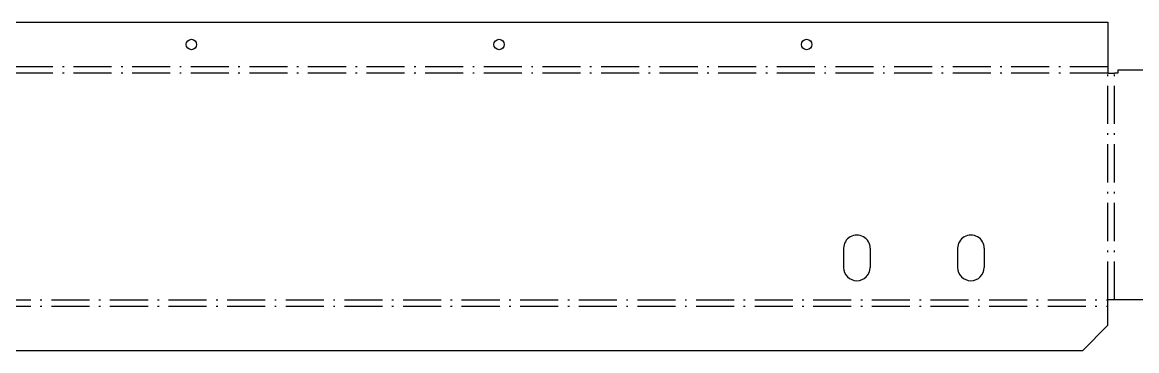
# Model space of a CAD drawing. Extents: x 0 to 1189, y 0 to 841.
# Drawn here: x 489.8 to 841.6, y 352.6 to 456.2 of the extents above; entities that cross this region are included whole.
import ezdxf

# ---------------------------------------------------------------- set-up
doc = ezdxf.new("R2010")
doc.units = 0
doc.linetypes.add('DASHDOT', pattern=[18.5, 12, -3, 0.5, -3])

msp = doc.modelspace()

# ---------------------------------------------------------------- linework, layer by layer
for p, q in [((350.998901, 456.21228), (832.498901, 456.21228)), ((990.580566, 368.73053), (834.580566, 368.73053)), ((824.498901, 352.648865), (358.998901, 352.648865))]:
    msp.add_line(p, q)
at = {"ltscale": 0.35}
msp.add_line((832.498901, 456.21228), (832.498901, 442.21228), dxfattribs=at)
at = {"color": 1, "linetype": 'DASHDOT'}
for p, q in [((832.498901, 442.21228), (350.998901, 442.21228)), ((832.498901, 440.130554), (350.998901, 440.130554)), ((832.498901, 368.73053), (832.498901, 440.130554)), ((834.580566, 368.73053), (834.580566, 440.130554)), ((350.998901, 368.73053), (832.498901, 368.73053)), ((350.998901, 366.648865), (832.498901, 366.648865))]:
    msp.add_line(p, q, dxfattribs=at)
at = {"ltscale": 0.052043}
msp.add_line((832.498901, 442.21228), (832.498901, 440.130554), dxfattribs=at)
at = {"ltscale": 0.052042}
for p, q in [((832.498901, 440.130554), (834.580566, 440.130554)), ((834.580566, 368.73053), (832.498901, 368.73053)), ((832.498901, 366.648865), (832.498901, 368.73053))]:
    msp.add_line(p, q, dxfattribs=at)
at = {"ltscale": 0.025}
for p, q in [((835.580566, 440.130554), (834.580566, 440.130554)), ((835.580566, 441.130554), (835.580566, 440.130554))]:
    msp.add_line(p, q, dxfattribs=at)
at = {"ltscale": 0.3}
msp.add_line((847.580566, 441.130554), (835.580566, 441.130554), dxfattribs=at)
at = {"ltscale": 0.15}
for p, q in [((749.048889, 384.930542), (749.048889, 378.930542)), ((757.448914, 384.930542), (757.448914, 378.930542)), ((785.048889, 384.930542), (785.048889, 378.930542)), ((793.448914, 384.930542), (793.448914, 378.930542)), ((832.498901, 360.648865), (832.498901, 366.648865))]:
    msp.add_line(p, q, dxfattribs=at)
at = {"ltscale": 0.282843}
msp.add_line((832.498901, 360.648865), (824.498901, 352.648865), dxfattribs=at)
for centre in [(543.198914, 449.21228), (640.298889, 449.21228), (737.398926, 449.21228)]:
    msp.add_circle(centre, 1.65)
for centre, start, end in [((753.248901, 384.930542), 0, 180.000005), ((789.248901, 384.930542), 0, 180.000005), ((753.248901, 378.930542), 180.000005, 0), ((789.248901, 378.930542), 180.000005, 0)]:
    msp.add_arc(centre, 4.2, start, end)

doc.saveas('drawing.dxf')
